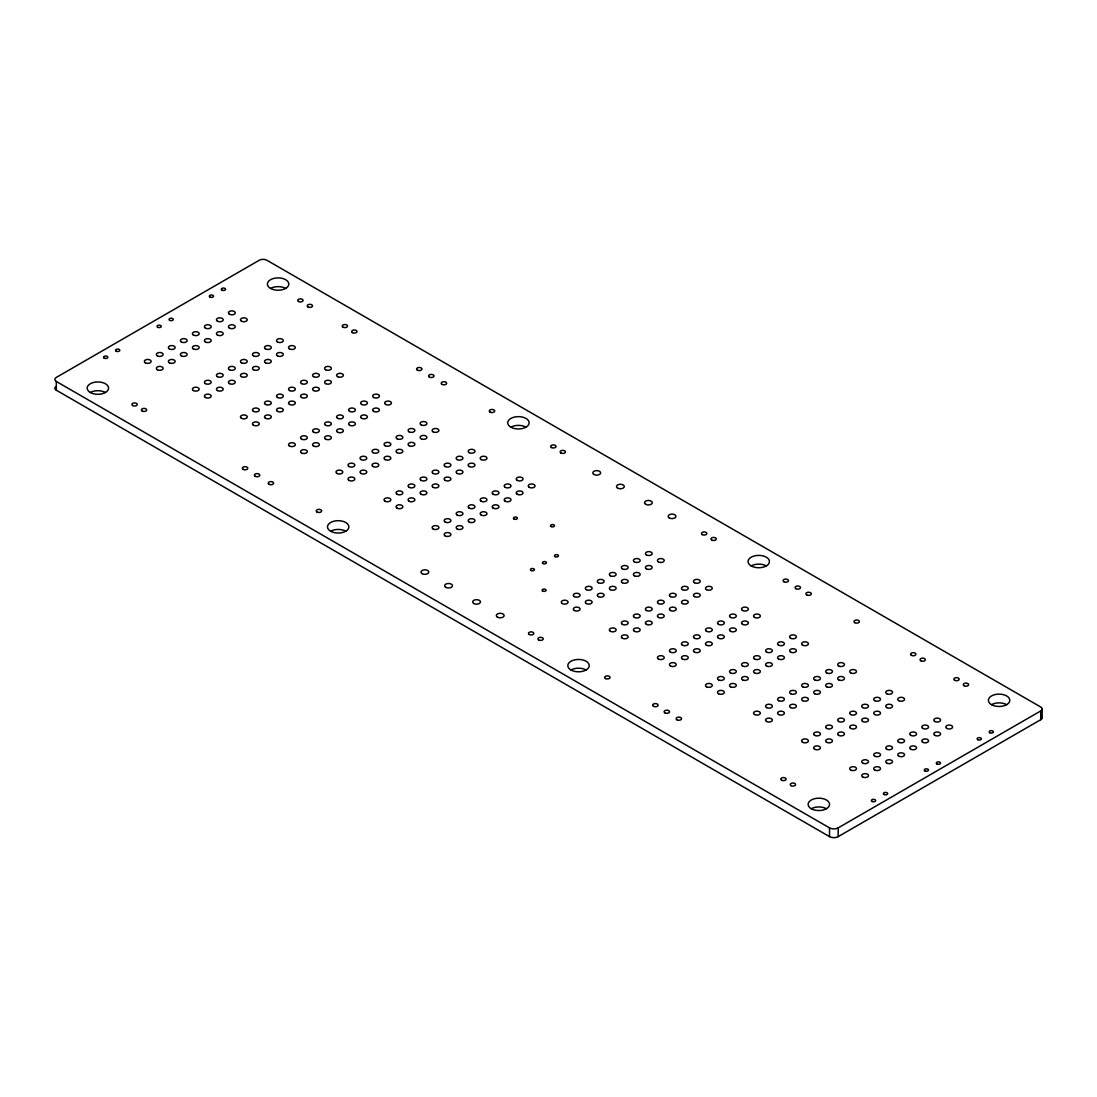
<?xml version="1.0" encoding="UTF-8"?>
<svg xmlns="http://www.w3.org/2000/svg" width="1097" height="1097" viewBox="0 0 1097 1097"><rect width="100%" height="100%" fill="white"/><g stroke="black" fill="none" stroke-linecap="round" stroke-linejoin="round"><path stroke-width="1.5" d="M56.304 381.468L829.524 827.878A6.129 3.538 0 0 0 838.19 827.878L1040.738 710.938A4.813 2.77 0 0 0 1040.738 707.017L266.928 260.263A5.444 3.14 0 0 0 259.235 260.263L56.304 377.423A4.95 2.866 0 0 0 56.304 381.468L56.304 390.203L829.524 836.627A6.129 3.538 0 0 0 838.19 836.627L1040.738 719.687A4.813 2.77 0 0 0 1041.656 716.492M1042.15 708.977L1042.15 717.712M1040.738 710.938L1040.738 719.687M838.19 827.878L838.19 836.627M829.524 827.878L829.524 836.627M90.283 392.493A10.709 6.184 0 0 0 108.205 389.723A10.709 6.184 0 0 0 95.082 382.154A10.709 6.184 0 0 0 90.283 392.493A10.709 6.184 0 0 1 105.422 392.493M270.534 288.429A10.709 6.184 0 0 0 288.442 285.659A10.709 6.184 0 0 0 275.333 278.09A10.709 6.184 0 0 0 270.534 288.429A10.709 6.184 0 0 1 285.673 288.429M330.608 531.236A10.709 6.184 0 0 0 348.531 528.466A10.709 6.184 0 0 0 335.408 520.897A10.709 6.184 0 0 0 330.608 531.236A10.709 6.184 0 0 1 345.747 531.236M510.859 427.172A10.709 6.184 0 0 0 528.768 424.402A10.709 6.184 0 0 0 515.659 416.833A10.709 6.184 0 0 0 510.859 427.172A10.709 6.184 0 0 1 525.998 427.172M570.947 669.993A10.709 6.184 0 0 0 588.856 667.223A10.709 6.184 0 0 0 575.733 659.654A10.709 6.184 0 0 0 570.947 669.993A10.709 6.184 0 0 1 586.086 669.993M751.184 565.929A10.709 6.184 0 0 0 769.093 563.159A10.709 6.184 0 0 0 755.984 555.589A10.709 6.184 0 0 0 751.184 565.929A10.709 6.184 0 0 1 766.323 565.929M811.273 808.736A10.709 6.184 0 0 0 829.181 805.966A10.709 6.184 0 0 0 816.058 798.397A10.709 6.184 0 0 0 811.273 808.736A10.709 6.184 0 0 1 826.411 808.736M991.51 704.672A10.709 6.184 0 0 0 1009.418 701.902A10.709 6.184 0 0 0 996.309 694.332A10.709 6.184 0 0 0 991.51 704.672A10.709 6.184 0 0 1 1006.648 704.672M56.304 390.203A4.95 2.866 0 0 1 55.357 386.926M551.064 526.533A2.002 1.166 0 0 0 554.424 526.012A2.002 1.166 0 0 0 551.969 524.599A2.002 1.166 0 0 0 551.064 526.533M513.999 519.018A2.002 1.166 0 0 0 517.359 518.497A2.002 1.166 0 0 0 514.904 517.071A2.002 1.166 0 0 0 513.999 519.018M555.055 556.59A2.002 1.166 0 0 0 558.414 556.069A2.002 1.166 0 0 0 555.946 554.643A2.002 1.166 0 0 0 555.055 556.59M543.029 563.529A2.002 1.166 0 0 0 546.388 563.008A2.002 1.166 0 0 0 543.934 561.582A2.002 1.166 0 0 0 543.029 563.529M531.017 570.467A2.002 1.166 0 0 0 534.376 569.946A2.002 1.166 0 0 0 531.922 568.52A2.002 1.166 0 0 0 531.017 570.467M542.658 591.05A2.002 1.166 0 0 0 546.018 590.543A2.002 1.166 0 0 0 543.55 589.116A2.002 1.166 0 0 0 542.658 591.05M116.186 351.177A2.125 1.234 0 0 0 119.738 350.629A2.125 1.234 0 0 0 117.132 349.12A2.125 1.234 0 0 0 116.186 351.177M104.16 358.116A2.125 1.234 0 0 0 107.725 357.567A2.125 1.234 0 0 0 105.12 356.059A2.125 1.234 0 0 0 104.16 358.116M157.639 327.235A2.125 1.234 0 0 0 161.19 326.687A2.125 1.234 0 0 0 158.585 325.192A2.125 1.234 0 0 0 157.639 327.235M169.651 320.31A2.125 1.234 0 0 0 173.216 319.748A2.125 1.234 0 0 0 170.611 318.253A2.125 1.234 0 0 0 169.651 320.31M221.923 290.129A2.125 1.234 0 0 0 225.488 289.581A2.125 1.234 0 0 0 222.883 288.072A2.125 1.234 0 0 0 221.923 290.129M209.911 297.068A2.125 1.234 0 0 0 213.462 296.519A2.125 1.234 0 0 0 210.857 295.011A2.125 1.234 0 0 0 209.911 297.068M307.983 306.954A2.674 1.55 0 0 0 312.453 306.269A2.674 1.55 0 0 0 309.176 304.376A2.674 1.55 0 0 0 307.983 306.954M298.521 301.497A2.674 1.55 0 0 0 302.991 300.797A2.674 1.55 0 0 0 299.714 298.905A2.674 1.55 0 0 0 298.521 301.497M142.157 411.018A2.674 1.55 0 0 0 146.628 410.333A2.674 1.55 0 0 0 143.35 408.441A2.674 1.55 0 0 0 142.157 411.018M132.696 405.561A2.674 1.55 0 0 0 137.166 404.862A2.674 1.55 0 0 0 133.889 402.969A2.674 1.55 0 0 0 132.696 405.561M352.439 332.624A2.674 1.55 0 0 0 356.909 331.938A2.674 1.55 0 0 0 353.632 330.046A2.674 1.55 0 0 0 352.439 332.624M342.977 327.167A2.674 1.55 0 0 0 347.447 326.467A2.674 1.55 0 0 0 344.17 324.575A2.674 1.55 0 0 0 342.977 327.167M560.924 452.992A2.674 1.55 0 0 0 565.394 452.293A2.674 1.55 0 0 0 562.117 450.401A2.674 1.55 0 0 0 560.924 452.992M551.462 447.535A2.674 1.55 0 0 0 555.932 446.836A2.674 1.55 0 0 0 552.655 444.943A2.674 1.55 0 0 0 551.462 447.535M538.696 639.962A2.674 1.55 0 0 0 543.166 639.263A2.674 1.55 0 0 0 539.889 637.371A2.674 1.55 0 0 0 538.696 639.962M529.234 634.491A2.674 1.55 0 0 0 533.704 633.805A2.674 1.55 0 0 0 530.427 631.913A2.674 1.55 0 0 0 529.234 634.491M711.72 540.053A2.674 1.55 0 0 0 716.204 539.367A2.674 1.55 0 0 0 712.927 537.475A2.674 1.55 0 0 0 711.72 540.053M702.258 534.596A2.674 1.55 0 0 0 706.742 533.896A2.674 1.55 0 0 0 703.465 532.004A2.674 1.55 0 0 0 702.258 534.596M920.808 660.764A2.674 1.55 0 0 0 925.292 660.079A2.674 1.55 0 0 0 922.015 658.186A2.674 1.55 0 0 0 920.808 660.764M911.346 655.307A2.674 1.55 0 0 0 915.83 654.621A2.674 1.55 0 0 0 912.553 652.729A2.674 1.55 0 0 0 911.346 655.307M791.033 785.644A2.674 1.55 0 0 0 795.503 784.958A2.674 1.55 0 0 0 792.226 783.066A2.674 1.55 0 0 0 791.033 785.644M781.571 780.186A2.674 1.55 0 0 0 786.042 779.487A2.674 1.55 0 0 0 782.764 777.595A2.674 1.55 0 0 0 781.571 780.186M964.071 685.748A2.674 1.55 0 0 0 968.541 685.049A2.674 1.55 0 0 0 965.264 683.157A2.674 1.55 0 0 0 964.071 685.748M954.609 680.277A2.674 1.55 0 0 0 959.08 679.592A2.674 1.55 0 0 0 955.802 677.699A2.674 1.55 0 0 0 954.609 680.277M884.017 794.489A2.125 1.234 0 0 0 887.583 793.94A2.125 1.234 0 0 0 884.977 792.432A2.125 1.234 0 0 0 884.017 794.489M872.005 801.427A2.125 1.234 0 0 0 875.571 800.879A2.125 1.234 0 0 0 872.965 799.37A2.125 1.234 0 0 0 872.005 801.427M924.881 770.903A2.125 1.234 0 0 0 928.432 770.341A2.125 1.234 0 0 0 925.827 768.846A2.125 1.234 0 0 0 924.881 770.903M936.893 763.965A2.125 1.234 0 0 0 940.458 763.402A2.125 1.234 0 0 0 937.853 761.908A2.125 1.234 0 0 0 936.893 763.965M989.768 732.741A2.125 1.234 0 0 0 993.32 732.193A2.125 1.234 0 0 0 990.714 730.684A2.125 1.234 0 0 0 989.768 732.741M977.742 739.68A2.125 1.234 0 0 0 981.308 739.131A2.125 1.234 0 0 0 978.702 737.623A2.125 1.234 0 0 0 977.742 739.68M255.148 476.29A2.715 1.563 0 0 0 259.701 475.591A2.715 1.563 0 0 0 256.369 473.671A2.715 1.563 0 0 0 255.148 476.29M243.136 469.351A2.715 1.563 0 0 0 247.689 468.652A2.715 1.563 0 0 0 244.357 466.732A2.715 1.563 0 0 0 243.136 469.351M429.393 377.08A2.715 1.563 0 0 0 433.932 376.381A2.715 1.563 0 0 0 430.614 374.461A2.715 1.563 0 0 0 429.393 377.08M417.367 370.142A2.715 1.563 0 0 0 421.92 369.442A2.715 1.563 0 0 0 418.588 367.522A2.715 1.563 0 0 0 417.367 370.142M676.931 719.797A2.715 1.563 0 0 0 681.47 719.097A2.715 1.563 0 0 0 678.138 717.177A2.715 1.563 0 0 0 676.931 719.797M664.905 712.858A2.715 1.563 0 0 0 669.458 712.159A2.715 1.563 0 0 0 666.126 710.239A2.715 1.563 0 0 0 664.905 712.858M795.887 588.678A2.715 1.563 0 0 0 800.426 587.978A2.715 1.563 0 0 0 797.108 586.059A2.715 1.563 0 0 0 795.887 588.678M783.875 581.739A2.715 1.563 0 0 0 788.414 581.04A2.715 1.563 0 0 0 785.082 579.12A2.715 1.563 0 0 0 783.875 581.739M157.337 369.73A3.401 1.961 0 0 0 163.028 368.853A3.401 1.961 0 0 0 158.859 366.453A3.401 1.961 0 0 0 157.337 369.73M145.325 362.792A3.401 1.961 0 0 0 151.016 361.914A3.401 1.961 0 0 0 146.847 359.514A3.401 1.961 0 0 0 145.325 362.792M169.349 362.792A3.401 1.961 0 0 0 175.04 361.914A3.401 1.961 0 0 0 170.885 359.514A3.401 1.961 0 0 0 169.349 362.792M157.337 355.853A3.401 1.961 0 0 0 163.028 354.975A3.401 1.961 0 0 0 158.859 352.576A3.401 1.961 0 0 0 157.337 355.853M181.375 355.853A3.401 1.961 0 0 0 187.052 354.975A3.401 1.961 0 0 0 182.897 352.576A3.401 1.961 0 0 0 181.375 355.853M169.349 348.915A3.401 1.961 0 0 0 175.04 348.037A3.401 1.961 0 0 0 170.885 345.637A3.401 1.961 0 0 0 169.349 348.915M193.387 348.915A3.401 1.961 0 0 0 199.078 348.037A3.401 1.961 0 0 0 194.909 345.637A3.401 1.961 0 0 0 193.387 348.915M181.375 341.976A3.401 1.961 0 0 0 187.052 341.098A3.401 1.961 0 0 0 182.897 338.699A3.401 1.961 0 0 0 181.375 341.976M205.4 341.976A3.401 1.961 0 0 0 211.09 341.098A3.401 1.961 0 0 0 206.922 338.699A3.401 1.961 0 0 0 205.4 341.976M193.387 335.051A3.401 1.961 0 0 0 199.078 334.16A3.401 1.961 0 0 0 194.909 331.76A3.401 1.961 0 0 0 193.387 335.051M217.425 335.051A3.401 1.961 0 0 0 223.102 334.16A3.401 1.961 0 0 0 218.947 331.76A3.401 1.961 0 0 0 217.425 335.051M205.4 328.113A3.401 1.961 0 0 0 211.09 327.221A3.401 1.961 0 0 0 206.922 324.822A3.401 1.961 0 0 0 205.4 328.113M229.438 328.113A3.401 1.961 0 0 0 235.128 327.221A3.401 1.961 0 0 0 230.96 324.822A3.401 1.961 0 0 0 229.438 328.113M217.425 321.174A3.401 1.961 0 0 0 223.102 320.297A3.401 1.961 0 0 0 218.947 317.883A3.401 1.961 0 0 0 217.425 321.174M241.45 321.174A3.401 1.961 0 0 0 247.14 320.297A3.401 1.961 0 0 0 242.972 317.883A3.401 1.961 0 0 0 241.45 321.174M229.438 314.236A3.401 1.961 0 0 0 235.128 313.358A3.401 1.961 0 0 0 230.96 310.945A3.401 1.961 0 0 0 229.438 314.236M205.4 397.484A3.401 1.961 0 0 0 211.09 396.607A3.401 1.961 0 0 0 206.922 394.207A3.401 1.961 0 0 0 205.4 397.484M193.387 390.546A3.401 1.961 0 0 0 199.078 389.668A3.401 1.961 0 0 0 194.909 387.268A3.401 1.961 0 0 0 193.387 390.546M217.425 390.546A3.401 1.961 0 0 0 223.102 389.668A3.401 1.961 0 0 0 218.947 387.268A3.401 1.961 0 0 0 217.425 390.546M205.4 383.607A3.401 1.961 0 0 0 211.09 382.73A3.401 1.961 0 0 0 206.922 380.33A3.401 1.961 0 0 0 205.4 383.607M229.438 383.607A3.401 1.961 0 0 0 235.128 382.73A3.401 1.961 0 0 0 230.96 380.33A3.401 1.961 0 0 0 229.438 383.607M217.425 376.669A3.401 1.961 0 0 0 223.102 375.791A3.401 1.961 0 0 0 218.947 373.391A3.401 1.961 0 0 0 217.425 376.669M241.45 376.669A3.401 1.961 0 0 0 247.14 375.791A3.401 1.961 0 0 0 242.972 373.391A3.401 1.961 0 0 0 241.45 376.669M229.438 369.73A3.401 1.961 0 0 0 235.128 368.853A3.401 1.961 0 0 0 230.96 366.453A3.401 1.961 0 0 0 229.438 369.73M253.476 369.73A3.401 1.961 0 0 0 259.153 368.853A3.401 1.961 0 0 0 254.998 366.453A3.401 1.961 0 0 0 253.476 369.73M241.45 362.792A3.401 1.961 0 0 0 247.14 361.914A3.401 1.961 0 0 0 242.972 359.514A3.401 1.961 0 0 0 241.45 362.792M265.488 362.792A3.401 1.961 0 0 0 271.178 361.914A3.401 1.961 0 0 0 267.01 359.514A3.401 1.961 0 0 0 265.488 362.792M253.476 355.853A3.401 1.961 0 0 0 259.153 354.975A3.401 1.961 0 0 0 254.998 352.576A3.401 1.961 0 0 0 253.476 355.853M277.5 355.853A3.401 1.961 0 0 0 283.191 354.975A3.401 1.961 0 0 0 279.022 352.576A3.401 1.961 0 0 0 277.5 355.853M265.488 348.915A3.401 1.961 0 0 0 271.178 348.037A3.401 1.961 0 0 0 267.01 345.637A3.401 1.961 0 0 0 265.488 348.915M289.512 348.915A3.401 1.961 0 0 0 295.203 348.037A3.401 1.961 0 0 0 291.048 345.637A3.401 1.961 0 0 0 289.512 348.915M277.5 341.976A3.401 1.961 0 0 0 283.191 341.098A3.401 1.961 0 0 0 279.022 338.699A3.401 1.961 0 0 0 277.5 341.976M253.476 425.238A3.401 1.961 0 0 0 259.153 424.347A3.401 1.961 0 0 0 254.998 421.947A3.401 1.961 0 0 0 253.476 425.238M241.45 418.3A3.401 1.961 0 0 0 247.14 417.422A3.401 1.961 0 0 0 242.972 415.009A3.401 1.961 0 0 0 241.45 418.3M265.488 418.3A3.401 1.961 0 0 0 271.178 417.422A3.401 1.961 0 0 0 267.01 415.009A3.401 1.961 0 0 0 265.488 418.3M253.476 411.361A3.401 1.961 0 0 0 259.153 410.484A3.401 1.961 0 0 0 254.998 408.07A3.401 1.961 0 0 0 253.476 411.361M277.5 411.361A3.401 1.961 0 0 0 283.191 410.484A3.401 1.961 0 0 0 279.022 408.07A3.401 1.961 0 0 0 277.5 411.361M265.488 404.423A3.401 1.961 0 0 0 271.178 403.545A3.401 1.961 0 0 0 267.01 401.132A3.401 1.961 0 0 0 265.488 404.423M289.512 404.423A3.401 1.961 0 0 0 295.203 403.545A3.401 1.961 0 0 0 291.048 401.132A3.401 1.961 0 0 0 289.512 404.423M277.5 397.484A3.401 1.961 0 0 0 283.191 396.607A3.401 1.961 0 0 0 279.022 394.207A3.401 1.961 0 0 0 277.5 397.484M301.538 397.484A3.401 1.961 0 0 0 307.215 396.607A3.401 1.961 0 0 0 303.06 394.207A3.401 1.961 0 0 0 301.538 397.484M289.512 390.546A3.401 1.961 0 0 0 295.203 389.668A3.401 1.961 0 0 0 291.048 387.268A3.401 1.961 0 0 0 289.512 390.546M313.55 390.546A3.401 1.961 0 0 0 319.241 389.668A3.401 1.961 0 0 0 315.072 387.268A3.401 1.961 0 0 0 313.55 390.546M301.538 383.607A3.401 1.961 0 0 0 307.215 382.73A3.401 1.961 0 0 0 303.06 380.33A3.401 1.961 0 0 0 301.538 383.607M325.562 383.607A3.401 1.961 0 0 0 331.253 382.73A3.401 1.961 0 0 0 327.084 380.33A3.401 1.961 0 0 0 325.562 383.607M313.55 376.669A3.401 1.961 0 0 0 319.241 375.791A3.401 1.961 0 0 0 315.072 373.391A3.401 1.961 0 0 0 313.55 376.669M337.588 376.669A3.401 1.961 0 0 0 343.265 375.791A3.401 1.961 0 0 0 339.11 373.391A3.401 1.961 0 0 0 337.588 376.669M325.562 369.73A3.401 1.961 0 0 0 331.253 368.853A3.401 1.961 0 0 0 327.084 366.453A3.401 1.961 0 0 0 325.562 369.73M301.538 452.979A3.401 1.961 0 0 0 307.215 452.101A3.401 1.961 0 0 0 303.06 449.701A3.401 1.961 0 0 0 301.538 452.979M289.512 446.04A3.401 1.961 0 0 0 295.203 445.163A3.401 1.961 0 0 0 291.048 442.763A3.401 1.961 0 0 0 289.512 446.04M313.55 446.04A3.401 1.961 0 0 0 319.241 445.163A3.401 1.961 0 0 0 315.072 442.763A3.401 1.961 0 0 0 313.55 446.04M301.538 439.102A3.401 1.961 0 0 0 307.215 438.224A3.401 1.961 0 0 0 303.06 435.824A3.401 1.961 0 0 0 301.538 439.102M325.562 439.102A3.401 1.961 0 0 0 331.253 438.224A3.401 1.961 0 0 0 327.084 435.824A3.401 1.961 0 0 0 325.562 439.102M313.55 432.177A3.401 1.961 0 0 0 319.241 431.286A3.401 1.961 0 0 0 315.072 428.886A3.401 1.961 0 0 0 313.55 432.177M337.588 432.177A3.401 1.961 0 0 0 343.265 431.286A3.401 1.961 0 0 0 339.11 428.886A3.401 1.961 0 0 0 337.588 432.177M325.562 425.238A3.401 1.961 0 0 0 331.253 424.347A3.401 1.961 0 0 0 327.084 421.947A3.401 1.961 0 0 0 325.562 425.238M349.6 425.238A3.401 1.961 0 0 0 355.291 424.347A3.401 1.961 0 0 0 351.122 421.947A3.401 1.961 0 0 0 349.6 425.238M337.588 418.3A3.401 1.961 0 0 0 343.265 417.422A3.401 1.961 0 0 0 339.11 415.009A3.401 1.961 0 0 0 337.588 418.3M361.612 418.3A3.401 1.961 0 0 0 367.303 417.422A3.401 1.961 0 0 0 363.134 415.009A3.401 1.961 0 0 0 361.612 418.3M349.6 411.361A3.401 1.961 0 0 0 355.291 410.484A3.401 1.961 0 0 0 351.122 408.07A3.401 1.961 0 0 0 349.6 411.361M373.638 411.361A3.401 1.961 0 0 0 379.315 410.484A3.401 1.961 0 0 0 375.16 408.07A3.401 1.961 0 0 0 373.638 411.361M361.612 404.423A3.401 1.961 0 0 0 367.303 403.545A3.401 1.961 0 0 0 363.134 401.132A3.401 1.961 0 0 0 361.612 404.423M385.65 404.423A3.401 1.961 0 0 0 391.341 403.545A3.401 1.961 0 0 0 387.172 401.132A3.401 1.961 0 0 0 385.65 404.423M373.638 397.484A3.401 1.961 0 0 0 379.315 396.607A3.401 1.961 0 0 0 375.16 394.207A3.401 1.961 0 0 0 373.638 397.484M348.997 480.39A3.401 1.961 0 0 0 354.688 479.512A3.401 1.961 0 0 0 350.519 477.099A3.401 1.961 0 0 0 348.997 480.39M336.985 473.451A3.401 1.961 0 0 0 342.675 472.574A3.401 1.961 0 0 0 338.507 470.16A3.401 1.961 0 0 0 336.985 473.451M361.009 473.451A3.401 1.961 0 0 0 366.7 472.574A3.401 1.961 0 0 0 362.545 470.16A3.401 1.961 0 0 0 361.009 473.451M348.997 466.513A3.401 1.961 0 0 0 354.688 465.635A3.401 1.961 0 0 0 350.519 463.222A3.401 1.961 0 0 0 348.997 466.513M373.035 466.513A3.401 1.961 0 0 0 378.712 465.635A3.401 1.961 0 0 0 374.557 463.222A3.401 1.961 0 0 0 373.035 466.513M361.009 459.574A3.401 1.961 0 0 0 366.7 458.697A3.401 1.961 0 0 0 362.545 456.297A3.401 1.961 0 0 0 361.009 459.574M385.047 459.574A3.401 1.961 0 0 0 390.738 458.697A3.401 1.961 0 0 0 386.569 456.297A3.401 1.961 0 0 0 385.047 459.574M373.035 452.636A3.401 1.961 0 0 0 378.712 451.758A3.401 1.961 0 0 0 374.557 449.359A3.401 1.961 0 0 0 373.035 452.636M397.059 452.636A3.401 1.961 0 0 0 402.75 451.758A3.401 1.961 0 0 0 398.581 449.359A3.401 1.961 0 0 0 397.059 452.636M385.047 445.697A3.401 1.961 0 0 0 390.738 444.82A3.401 1.961 0 0 0 386.569 442.42A3.401 1.961 0 0 0 385.047 445.697M409.085 445.697A3.401 1.961 0 0 0 414.762 444.82A3.401 1.961 0 0 0 410.607 442.42A3.401 1.961 0 0 0 409.085 445.697M397.059 438.759A3.401 1.961 0 0 0 402.75 437.881A3.401 1.961 0 0 0 398.581 435.482A3.401 1.961 0 0 0 397.059 438.759M421.097 438.759A3.401 1.961 0 0 0 426.788 437.881A3.401 1.961 0 0 0 422.619 435.482A3.401 1.961 0 0 0 421.097 438.759M409.085 431.82A3.401 1.961 0 0 0 414.762 430.943A3.401 1.961 0 0 0 410.607 428.543A3.401 1.961 0 0 0 409.085 431.82M433.109 431.82A3.401 1.961 0 0 0 438.8 430.943A3.401 1.961 0 0 0 434.631 428.543A3.401 1.961 0 0 0 433.109 431.82M421.097 424.882A3.401 1.961 0 0 0 426.788 424.004A3.401 1.961 0 0 0 422.619 421.605A3.401 1.961 0 0 0 421.097 424.882M397.059 508.13A3.401 1.961 0 0 0 402.75 507.253A3.401 1.961 0 0 0 398.581 504.853A3.401 1.961 0 0 0 397.059 508.13M385.047 501.206A3.401 1.961 0 0 0 390.738 500.314A3.401 1.961 0 0 0 386.569 497.915A3.401 1.961 0 0 0 385.047 501.206M409.085 501.206A3.401 1.961 0 0 0 414.762 500.314A3.401 1.961 0 0 0 410.607 497.915A3.401 1.961 0 0 0 409.085 501.206M397.059 494.267A3.401 1.961 0 0 0 402.75 493.376A3.401 1.961 0 0 0 398.581 490.976A3.401 1.961 0 0 0 397.059 494.267M421.097 494.267A3.401 1.961 0 0 0 426.788 493.376A3.401 1.961 0 0 0 422.619 490.976A3.401 1.961 0 0 0 421.097 494.267M409.085 487.329A3.401 1.961 0 0 0 414.762 486.451A3.401 1.961 0 0 0 410.607 484.038A3.401 1.961 0 0 0 409.085 487.329M433.109 487.329A3.401 1.961 0 0 0 438.8 486.451A3.401 1.961 0 0 0 434.631 484.038A3.401 1.961 0 0 0 433.109 487.329M421.097 480.39A3.401 1.961 0 0 0 426.788 479.512A3.401 1.961 0 0 0 422.619 477.099A3.401 1.961 0 0 0 421.097 480.39M445.135 480.39A3.401 1.961 0 0 0 450.812 479.512A3.401 1.961 0 0 0 446.657 477.099A3.401 1.961 0 0 0 445.135 480.39M433.109 473.451A3.401 1.961 0 0 0 438.8 472.574A3.401 1.961 0 0 0 434.631 470.16A3.401 1.961 0 0 0 433.109 473.451M457.147 473.451A3.401 1.961 0 0 0 462.838 472.574A3.401 1.961 0 0 0 458.669 470.16A3.401 1.961 0 0 0 457.147 473.451M445.135 466.513A3.401 1.961 0 0 0 450.812 465.635A3.401 1.961 0 0 0 446.657 463.222A3.401 1.961 0 0 0 445.135 466.513M469.159 466.513A3.401 1.961 0 0 0 474.85 465.635A3.401 1.961 0 0 0 470.682 463.222A3.401 1.961 0 0 0 469.159 466.513M457.147 459.574A3.401 1.961 0 0 0 462.838 458.697A3.401 1.961 0 0 0 458.669 456.297A3.401 1.961 0 0 0 457.147 459.574M481.172 459.574A3.401 1.961 0 0 0 486.862 458.697A3.401 1.961 0 0 0 482.707 456.297A3.401 1.961 0 0 0 481.172 459.574M469.159 452.636A3.401 1.961 0 0 0 474.85 451.758A3.401 1.961 0 0 0 470.682 449.359A3.401 1.961 0 0 0 469.159 452.636M445.135 535.885A3.401 1.961 0 0 0 450.812 535.007A3.401 1.961 0 0 0 446.657 532.607A3.401 1.961 0 0 0 445.135 535.885M433.109 528.946A3.401 1.961 0 0 0 438.8 528.068A3.401 1.961 0 0 0 434.631 525.669A3.401 1.961 0 0 0 433.109 528.946M457.147 528.946A3.401 1.961 0 0 0 462.838 528.068A3.401 1.961 0 0 0 458.669 525.669A3.401 1.961 0 0 0 457.147 528.946M445.135 522.007A3.401 1.961 0 0 0 450.812 521.13A3.401 1.961 0 0 0 446.657 518.73A3.401 1.961 0 0 0 445.135 522.007M469.159 522.007A3.401 1.961 0 0 0 474.85 521.13A3.401 1.961 0 0 0 470.682 518.73A3.401 1.961 0 0 0 469.159 522.007M457.147 515.069A3.401 1.961 0 0 0 462.838 514.191A3.401 1.961 0 0 0 458.669 511.792A3.401 1.961 0 0 0 457.147 515.069M481.172 515.069A3.401 1.961 0 0 0 486.862 514.191A3.401 1.961 0 0 0 482.707 511.792A3.401 1.961 0 0 0 481.172 515.069M469.159 508.13A3.401 1.961 0 0 0 474.85 507.253A3.401 1.961 0 0 0 470.682 504.853A3.401 1.961 0 0 0 469.159 508.13M493.197 508.13A3.401 1.961 0 0 0 498.874 507.253A3.401 1.961 0 0 0 494.72 504.853A3.401 1.961 0 0 0 493.197 508.13M481.172 501.206A3.401 1.961 0 0 0 486.862 500.314A3.401 1.961 0 0 0 482.707 497.915A3.401 1.961 0 0 0 481.172 501.206M505.21 501.206A3.401 1.961 0 0 0 510.9 500.314A3.401 1.961 0 0 0 506.732 497.915A3.401 1.961 0 0 0 505.21 501.206M493.197 494.267A3.401 1.961 0 0 0 498.874 493.376A3.401 1.961 0 0 0 494.72 490.976A3.401 1.961 0 0 0 493.197 494.267M517.222 494.267A3.401 1.961 0 0 0 522.912 493.376A3.401 1.961 0 0 0 518.744 490.976A3.401 1.961 0 0 0 517.222 494.267M505.21 487.329A3.401 1.961 0 0 0 510.9 486.451A3.401 1.961 0 0 0 506.732 484.038A3.401 1.961 0 0 0 505.21 487.329M529.248 487.329A3.401 1.961 0 0 0 534.925 486.451A3.401 1.961 0 0 0 530.77 484.038A3.401 1.961 0 0 0 529.248 487.329M517.222 480.39A3.401 1.961 0 0 0 522.912 479.512A3.401 1.961 0 0 0 518.744 477.099A3.401 1.961 0 0 0 517.222 480.39M574.307 610.467A3.401 1.961 0 0 0 579.984 609.589A3.401 1.961 0 0 0 575.829 607.176A3.401 1.961 0 0 0 574.307 610.467M562.295 603.528A3.401 1.961 0 0 0 567.972 602.651A3.401 1.961 0 0 0 563.817 600.251A3.401 1.961 0 0 0 562.295 603.528M586.319 603.528A3.401 1.961 0 0 0 592.01 602.651A3.401 1.961 0 0 0 587.841 600.251A3.401 1.961 0 0 0 586.319 603.528M574.307 596.59A3.401 1.961 0 0 0 579.984 595.712A3.401 1.961 0 0 0 575.829 593.312A3.401 1.961 0 0 0 574.307 596.59M598.331 596.59A3.401 1.961 0 0 0 604.022 595.712A3.401 1.961 0 0 0 599.867 593.312A3.401 1.961 0 0 0 598.331 596.59M586.319 589.651A3.401 1.961 0 0 0 592.01 588.774A3.401 1.961 0 0 0 587.841 586.374A3.401 1.961 0 0 0 586.319 589.651M610.357 589.651A3.401 1.961 0 0 0 616.034 588.774A3.401 1.961 0 0 0 611.879 586.374A3.401 1.961 0 0 0 610.357 589.651M598.331 582.713A3.401 1.961 0 0 0 604.022 581.835A3.401 1.961 0 0 0 599.867 579.435A3.401 1.961 0 0 0 598.331 582.713M622.369 582.713A3.401 1.961 0 0 0 628.06 581.835A3.401 1.961 0 0 0 623.891 579.435A3.401 1.961 0 0 0 622.369 582.713M610.357 575.774A3.401 1.961 0 0 0 616.034 574.897A3.401 1.961 0 0 0 611.879 572.497A3.401 1.961 0 0 0 610.357 575.774M634.381 575.774A3.401 1.961 0 0 0 640.072 574.897A3.401 1.961 0 0 0 635.903 572.497A3.401 1.961 0 0 0 634.381 575.774M622.369 568.836A3.401 1.961 0 0 0 628.06 567.958A3.401 1.961 0 0 0 623.891 565.558A3.401 1.961 0 0 0 622.369 568.836M646.407 568.836A3.401 1.961 0 0 0 652.084 567.958A3.401 1.961 0 0 0 647.929 565.558A3.401 1.961 0 0 0 646.407 568.836M634.381 561.897A3.401 1.961 0 0 0 640.072 561.02A3.401 1.961 0 0 0 635.903 558.62A3.401 1.961 0 0 0 634.381 561.897M658.419 561.897A3.401 1.961 0 0 0 664.11 561.02A3.401 1.961 0 0 0 659.941 558.62A3.401 1.961 0 0 0 658.419 561.897M646.407 554.959A3.401 1.961 0 0 0 652.084 554.081A3.401 1.961 0 0 0 647.929 551.681A3.401 1.961 0 0 0 646.407 554.959M622.369 638.221A3.401 1.961 0 0 0 628.06 637.33A3.401 1.961 0 0 0 623.891 634.93A3.401 1.961 0 0 0 622.369 638.221M610.357 631.282A3.401 1.961 0 0 0 616.034 630.405A3.401 1.961 0 0 0 611.879 627.991A3.401 1.961 0 0 0 610.357 631.282M634.381 631.282A3.401 1.961 0 0 0 640.072 630.405A3.401 1.961 0 0 0 635.903 627.991A3.401 1.961 0 0 0 634.381 631.282M622.369 624.344A3.401 1.961 0 0 0 628.06 623.466A3.401 1.961 0 0 0 623.891 621.053A3.401 1.961 0 0 0 622.369 624.344M646.407 624.344A3.401 1.961 0 0 0 652.084 623.466A3.401 1.961 0 0 0 647.929 621.053A3.401 1.961 0 0 0 646.407 624.344M634.381 617.405A3.401 1.961 0 0 0 640.072 616.528A3.401 1.961 0 0 0 635.903 614.114A3.401 1.961 0 0 0 634.381 617.405M658.419 617.405A3.401 1.961 0 0 0 664.11 616.528A3.401 1.961 0 0 0 659.941 614.114A3.401 1.961 0 0 0 658.419 617.405M646.407 610.467A3.401 1.961 0 0 0 652.084 609.589A3.401 1.961 0 0 0 647.929 607.176A3.401 1.961 0 0 0 646.407 610.467M670.432 610.467A3.401 1.961 0 0 0 676.122 609.589A3.401 1.961 0 0 0 671.954 607.176A3.401 1.961 0 0 0 670.432 610.467M658.419 603.528A3.401 1.961 0 0 0 664.11 602.651A3.401 1.961 0 0 0 659.941 600.251A3.401 1.961 0 0 0 658.419 603.528M682.457 603.528A3.401 1.961 0 0 0 688.134 602.651A3.401 1.961 0 0 0 683.98 600.251A3.401 1.961 0 0 0 682.457 603.528M670.432 596.59A3.401 1.961 0 0 0 676.122 595.712A3.401 1.961 0 0 0 671.954 593.312A3.401 1.961 0 0 0 670.432 596.59M694.47 596.59A3.401 1.961 0 0 0 700.147 595.712A3.401 1.961 0 0 0 695.992 593.312A3.401 1.961 0 0 0 694.47 596.59M682.457 589.651A3.401 1.961 0 0 0 688.134 588.774A3.401 1.961 0 0 0 683.98 586.374A3.401 1.961 0 0 0 682.457 589.651M706.482 589.651A3.401 1.961 0 0 0 712.172 588.774A3.401 1.961 0 0 0 708.004 586.374A3.401 1.961 0 0 0 706.482 589.651M694.47 582.713A3.401 1.961 0 0 0 700.147 581.835A3.401 1.961 0 0 0 695.992 579.435A3.401 1.961 0 0 0 694.47 582.713M670.432 665.961A3.401 1.961 0 0 0 676.122 665.084A3.401 1.961 0 0 0 671.954 662.684A3.401 1.961 0 0 0 670.432 665.961M658.419 659.023A3.401 1.961 0 0 0 664.11 658.145A3.401 1.961 0 0 0 659.941 655.745A3.401 1.961 0 0 0 658.419 659.023M682.457 659.023A3.401 1.961 0 0 0 688.134 658.145A3.401 1.961 0 0 0 683.98 655.745A3.401 1.961 0 0 0 682.457 659.023M670.432 652.084A3.401 1.961 0 0 0 676.122 651.207A3.401 1.961 0 0 0 671.954 648.807A3.401 1.961 0 0 0 670.432 652.084M694.47 652.084A3.401 1.961 0 0 0 700.147 651.207A3.401 1.961 0 0 0 695.992 648.807A3.401 1.961 0 0 0 694.47 652.084M682.457 645.159A3.401 1.961 0 0 0 688.134 644.268A3.401 1.961 0 0 0 683.98 641.868A3.401 1.961 0 0 0 682.457 645.159M706.482 645.159A3.401 1.961 0 0 0 712.172 644.268A3.401 1.961 0 0 0 708.004 641.868A3.401 1.961 0 0 0 706.482 645.159M694.47 638.221A3.401 1.961 0 0 0 700.147 637.33A3.401 1.961 0 0 0 695.992 634.93A3.401 1.961 0 0 0 694.47 638.221M718.494 638.221A3.401 1.961 0 0 0 724.185 637.33A3.401 1.961 0 0 0 720.03 634.93A3.401 1.961 0 0 0 718.494 638.221M706.482 631.282A3.401 1.961 0 0 0 712.172 630.405A3.401 1.961 0 0 0 708.004 627.991A3.401 1.961 0 0 0 706.482 631.282M730.52 631.282A3.401 1.961 0 0 0 736.197 630.405A3.401 1.961 0 0 0 732.042 627.991A3.401 1.961 0 0 0 730.52 631.282M718.494 624.344A3.401 1.961 0 0 0 724.185 623.466A3.401 1.961 0 0 0 720.03 621.053A3.401 1.961 0 0 0 718.494 624.344M742.532 624.344A3.401 1.961 0 0 0 748.223 623.466A3.401 1.961 0 0 0 744.054 621.053A3.401 1.961 0 0 0 742.532 624.344M730.52 617.405A3.401 1.961 0 0 0 736.197 616.528A3.401 1.961 0 0 0 732.042 614.114A3.401 1.961 0 0 0 730.52 617.405M754.544 617.405A3.401 1.961 0 0 0 760.235 616.528A3.401 1.961 0 0 0 756.066 614.114A3.401 1.961 0 0 0 754.544 617.405M742.532 610.467A3.401 1.961 0 0 0 748.223 609.589A3.401 1.961 0 0 0 744.054 607.176A3.401 1.961 0 0 0 742.532 610.467M718.494 693.715A3.401 1.961 0 0 0 724.185 692.838A3.401 1.961 0 0 0 720.03 690.438A3.401 1.961 0 0 0 718.494 693.715M706.482 686.777A3.401 1.961 0 0 0 712.172 685.899A3.401 1.961 0 0 0 708.004 683.5A3.401 1.961 0 0 0 706.482 686.777M730.52 686.777A3.401 1.961 0 0 0 736.197 685.899A3.401 1.961 0 0 0 732.042 683.5A3.401 1.961 0 0 0 730.52 686.777M718.494 679.838A3.401 1.961 0 0 0 724.185 678.961A3.401 1.961 0 0 0 720.03 676.561A3.401 1.961 0 0 0 718.494 679.838M742.532 679.838A3.401 1.961 0 0 0 748.223 678.961A3.401 1.961 0 0 0 744.054 676.561A3.401 1.961 0 0 0 742.532 679.838M730.52 672.9A3.401 1.961 0 0 0 736.197 672.022A3.401 1.961 0 0 0 732.042 669.623A3.401 1.961 0 0 0 730.52 672.9M754.544 672.9A3.401 1.961 0 0 0 760.235 672.022A3.401 1.961 0 0 0 756.066 669.623A3.401 1.961 0 0 0 754.544 672.9M742.532 665.961A3.401 1.961 0 0 0 748.223 665.084A3.401 1.961 0 0 0 744.054 662.684A3.401 1.961 0 0 0 742.532 665.961M766.57 665.961A3.401 1.961 0 0 0 772.247 665.084A3.401 1.961 0 0 0 768.092 662.684A3.401 1.961 0 0 0 766.57 665.961M754.544 659.023A3.401 1.961 0 0 0 760.235 658.145A3.401 1.961 0 0 0 756.066 655.745A3.401 1.961 0 0 0 754.544 659.023M778.582 659.023A3.401 1.961 0 0 0 784.273 658.145A3.401 1.961 0 0 0 780.104 655.745A3.401 1.961 0 0 0 778.582 659.023M766.57 652.084A3.401 1.961 0 0 0 772.247 651.207A3.401 1.961 0 0 0 768.092 648.807A3.401 1.961 0 0 0 766.57 652.084M790.594 652.084A3.401 1.961 0 0 0 796.285 651.207A3.401 1.961 0 0 0 792.116 648.807A3.401 1.961 0 0 0 790.594 652.084M778.582 645.159A3.401 1.961 0 0 0 784.273 644.268A3.401 1.961 0 0 0 780.104 641.868A3.401 1.961 0 0 0 778.582 645.159M802.62 645.159A3.401 1.961 0 0 0 808.297 644.268A3.401 1.961 0 0 0 804.142 641.868A3.401 1.961 0 0 0 802.62 645.159M790.594 638.221A3.401 1.961 0 0 0 796.285 637.33A3.401 1.961 0 0 0 792.116 634.93A3.401 1.961 0 0 0 790.594 638.221M766.57 721.469A3.401 1.961 0 0 0 772.247 720.592A3.401 1.961 0 0 0 768.092 718.178A3.401 1.961 0 0 0 766.57 721.469M754.544 714.531A3.401 1.961 0 0 0 760.235 713.653A3.401 1.961 0 0 0 756.066 711.24A3.401 1.961 0 0 0 754.544 714.531M778.582 714.531A3.401 1.961 0 0 0 784.273 713.653A3.401 1.961 0 0 0 780.104 711.24A3.401 1.961 0 0 0 778.582 714.531M766.57 707.592A3.401 1.961 0 0 0 772.247 706.715A3.401 1.961 0 0 0 768.092 704.301A3.401 1.961 0 0 0 766.57 707.592M790.594 707.592A3.401 1.961 0 0 0 796.285 706.715A3.401 1.961 0 0 0 792.116 704.301A3.401 1.961 0 0 0 790.594 707.592M778.582 700.654A3.401 1.961 0 0 0 784.273 699.776A3.401 1.961 0 0 0 780.104 697.377A3.401 1.961 0 0 0 778.582 700.654M802.62 700.654A3.401 1.961 0 0 0 808.297 699.776A3.401 1.961 0 0 0 804.142 697.377A3.401 1.961 0 0 0 802.62 700.654M790.594 693.715A3.401 1.961 0 0 0 796.285 692.838A3.401 1.961 0 0 0 792.116 690.438A3.401 1.961 0 0 0 790.594 693.715M814.632 693.715A3.401 1.961 0 0 0 820.323 692.838A3.401 1.961 0 0 0 816.154 690.438A3.401 1.961 0 0 0 814.632 693.715M802.62 686.777A3.401 1.961 0 0 0 808.297 685.899A3.401 1.961 0 0 0 804.142 683.5A3.401 1.961 0 0 0 802.62 686.777M826.644 686.777A3.401 1.961 0 0 0 832.335 685.899A3.401 1.961 0 0 0 828.166 683.5A3.401 1.961 0 0 0 826.644 686.777M814.632 679.838A3.401 1.961 0 0 0 820.323 678.961A3.401 1.961 0 0 0 816.154 676.561A3.401 1.961 0 0 0 814.632 679.838M838.657 679.838A3.401 1.961 0 0 0 844.347 678.961A3.401 1.961 0 0 0 840.192 676.561A3.401 1.961 0 0 0 838.657 679.838M826.644 672.9A3.401 1.961 0 0 0 832.335 672.022A3.401 1.961 0 0 0 828.166 669.623A3.401 1.961 0 0 0 826.644 672.9M850.682 672.9A3.401 1.961 0 0 0 856.359 672.022A3.401 1.961 0 0 0 852.204 669.623A3.401 1.961 0 0 0 850.682 672.9M838.657 665.961A3.401 1.961 0 0 0 844.347 665.084A3.401 1.961 0 0 0 840.192 662.684A3.401 1.961 0 0 0 838.657 665.961M814.632 749.21A3.401 1.961 0 0 0 820.323 748.332A3.401 1.961 0 0 0 816.154 745.933A3.401 1.961 0 0 0 814.632 749.21M802.62 742.285A3.401 1.961 0 0 0 808.297 741.394A3.401 1.961 0 0 0 804.142 738.994A3.401 1.961 0 0 0 802.62 742.285M826.644 742.285A3.401 1.961 0 0 0 832.335 741.394A3.401 1.961 0 0 0 828.166 738.994A3.401 1.961 0 0 0 826.644 742.285M814.632 735.347A3.401 1.961 0 0 0 820.323 734.455A3.401 1.961 0 0 0 816.154 732.056A3.401 1.961 0 0 0 814.632 735.347M838.657 735.347A3.401 1.961 0 0 0 844.347 734.455A3.401 1.961 0 0 0 840.192 732.056A3.401 1.961 0 0 0 838.657 735.347M826.644 728.408A3.401 1.961 0 0 0 832.335 727.53A3.401 1.961 0 0 0 828.166 725.117A3.401 1.961 0 0 0 826.644 728.408M850.682 728.408A3.401 1.961 0 0 0 856.359 727.53A3.401 1.961 0 0 0 852.204 725.117A3.401 1.961 0 0 0 850.682 728.408M838.657 721.469A3.401 1.961 0 0 0 844.347 720.592A3.401 1.961 0 0 0 840.192 718.178A3.401 1.961 0 0 0 838.657 721.469M862.695 721.469A3.401 1.961 0 0 0 868.385 720.592A3.401 1.961 0 0 0 864.217 718.178A3.401 1.961 0 0 0 862.695 721.469M850.682 714.531A3.401 1.961 0 0 0 856.359 713.653A3.401 1.961 0 0 0 852.204 711.24A3.401 1.961 0 0 0 850.682 714.531M874.707 714.531A3.401 1.961 0 0 0 880.397 713.653A3.401 1.961 0 0 0 876.229 711.24A3.401 1.961 0 0 0 874.707 714.531M862.695 707.592A3.401 1.961 0 0 0 868.385 706.715A3.401 1.961 0 0 0 864.217 704.301A3.401 1.961 0 0 0 862.695 707.592M886.733 707.592A3.401 1.961 0 0 0 892.409 706.715A3.401 1.961 0 0 0 888.255 704.301A3.401 1.961 0 0 0 886.733 707.592M874.707 700.654A3.401 1.961 0 0 0 880.397 699.776A3.401 1.961 0 0 0 876.229 697.377A3.401 1.961 0 0 0 874.707 700.654M898.745 700.654A3.401 1.961 0 0 0 904.435 699.776A3.401 1.961 0 0 0 900.267 697.377A3.401 1.961 0 0 0 898.745 700.654M886.733 693.715A3.401 1.961 0 0 0 892.409 692.838A3.401 1.961 0 0 0 888.255 690.438A3.401 1.961 0 0 0 886.733 693.715M862.695 776.964A3.401 1.961 0 0 0 868.385 776.086A3.401 1.961 0 0 0 864.217 773.687A3.401 1.961 0 0 0 862.695 776.964M850.682 770.025A3.401 1.961 0 0 0 856.359 769.148A3.401 1.961 0 0 0 852.204 766.748A3.401 1.961 0 0 0 850.682 770.025M874.707 770.025A3.401 1.961 0 0 0 880.397 769.148A3.401 1.961 0 0 0 876.229 766.748A3.401 1.961 0 0 0 874.707 770.025M862.695 763.087A3.401 1.961 0 0 0 868.385 762.209A3.401 1.961 0 0 0 864.217 759.81A3.401 1.961 0 0 0 862.695 763.087M886.733 763.087A3.401 1.961 0 0 0 892.409 762.209A3.401 1.961 0 0 0 888.255 759.81A3.401 1.961 0 0 0 886.733 763.087M874.707 756.148A3.401 1.961 0 0 0 880.397 755.271A3.401 1.961 0 0 0 876.229 752.871A3.401 1.961 0 0 0 874.707 756.148M898.745 756.148A3.401 1.961 0 0 0 904.435 755.271A3.401 1.961 0 0 0 900.267 752.871A3.401 1.961 0 0 0 898.745 756.148M886.733 749.21A3.401 1.961 0 0 0 892.409 748.332A3.401 1.961 0 0 0 888.255 745.933A3.401 1.961 0 0 0 886.733 749.21M910.757 749.21A3.401 1.961 0 0 0 916.448 748.332A3.401 1.961 0 0 0 912.279 745.933A3.401 1.961 0 0 0 910.757 749.21M898.745 742.285A3.401 1.961 0 0 0 904.435 741.394A3.401 1.961 0 0 0 900.267 738.994A3.401 1.961 0 0 0 898.745 742.285M922.783 742.285A3.401 1.961 0 0 0 928.46 741.394A3.401 1.961 0 0 0 924.305 738.994A3.401 1.961 0 0 0 922.783 742.285M910.757 735.347A3.401 1.961 0 0 0 916.448 734.455A3.401 1.961 0 0 0 912.279 732.056A3.401 1.961 0 0 0 910.757 735.347M934.795 735.347A3.401 1.961 0 0 0 940.486 734.455A3.401 1.961 0 0 0 936.317 732.056A3.401 1.961 0 0 0 934.795 735.347M922.783 728.408A3.401 1.961 0 0 0 928.46 727.53A3.401 1.961 0 0 0 924.305 725.117A3.401 1.961 0 0 0 922.783 728.408M946.807 728.408A3.401 1.961 0 0 0 952.498 727.53A3.401 1.961 0 0 0 948.329 725.117A3.401 1.961 0 0 0 946.807 728.408M934.795 721.469A3.401 1.961 0 0 0 940.486 720.592A3.401 1.961 0 0 0 936.317 718.178A3.401 1.961 0 0 0 934.795 721.469M422.126 573.662A3.908 2.263 0 0 0 428.666 572.661A3.908 2.263 0 0 0 423.881 569.892A3.908 2.263 0 0 0 422.126 573.662M445.78 587.32A3.908 2.263 0 0 0 452.321 586.305A3.908 2.263 0 0 0 447.535 583.549A3.908 2.263 0 0 0 445.78 587.32M593.957 474.466A3.908 2.263 0 0 0 600.498 473.451A3.908 2.263 0 0 0 595.712 470.682A3.908 2.263 0 0 0 593.957 474.466M617.611 488.11A3.908 2.263 0 0 0 624.152 487.109A3.908 2.263 0 0 0 619.366 484.339A3.908 2.263 0 0 0 617.611 488.11M473.794 603.501A3.908 2.263 0 0 0 480.335 602.486A3.908 2.263 0 0 0 475.55 599.73A3.908 2.263 0 0 0 473.794 603.501M497.448 617.158A3.908 2.263 0 0 0 503.989 616.144A3.908 2.263 0 0 0 499.204 613.374A3.908 2.263 0 0 0 497.448 617.158M645.626 504.291A3.908 2.263 0 0 0 652.167 503.276A3.908 2.263 0 0 0 647.381 500.52A3.908 2.263 0 0 0 645.626 504.291M669.28 517.949A3.908 2.263 0 0 0 675.821 516.934A3.908 2.263 0 0 0 671.035 514.178A3.908 2.263 0 0 0 669.28 517.949M268.971 484.271A2.715 1.563 0 0 0 273.523 483.571A2.715 1.563 0 0 0 270.191 481.652A2.715 1.563 0 0 0 268.971 484.271M317.033 512.025A2.715 1.563 0 0 0 321.586 511.312A2.715 1.563 0 0 0 318.253 509.392A2.715 1.563 0 0 0 317.033 512.025M442.009 384.375A2.715 1.563 0 0 0 446.548 383.662A2.715 1.563 0 0 0 443.229 381.742A2.715 1.563 0 0 0 442.009 384.375M490.071 412.115A2.715 1.563 0 0 0 494.61 411.416A2.715 1.563 0 0 0 491.291 409.496A2.715 1.563 0 0 0 490.071 412.115M653.497 706.276A2.715 1.563 0 0 0 658.035 705.563A2.715 1.563 0 0 0 654.717 703.643A2.715 1.563 0 0 0 653.497 706.276M605.434 678.522A2.715 1.563 0 0 0 609.973 677.823A2.715 1.563 0 0 0 606.641 675.903A2.715 1.563 0 0 0 605.434 678.522M806.706 594.931A2.715 1.563 0 0 0 811.245 594.217A2.715 1.563 0 0 0 807.913 592.298A2.715 1.563 0 0 0 806.706 594.931M854.769 622.671A2.715 1.563 0 0 0 859.308 621.972A2.715 1.563 0 0 0 855.989 620.052A2.715 1.563 0 0 0 854.769 622.671"/></g></svg>
